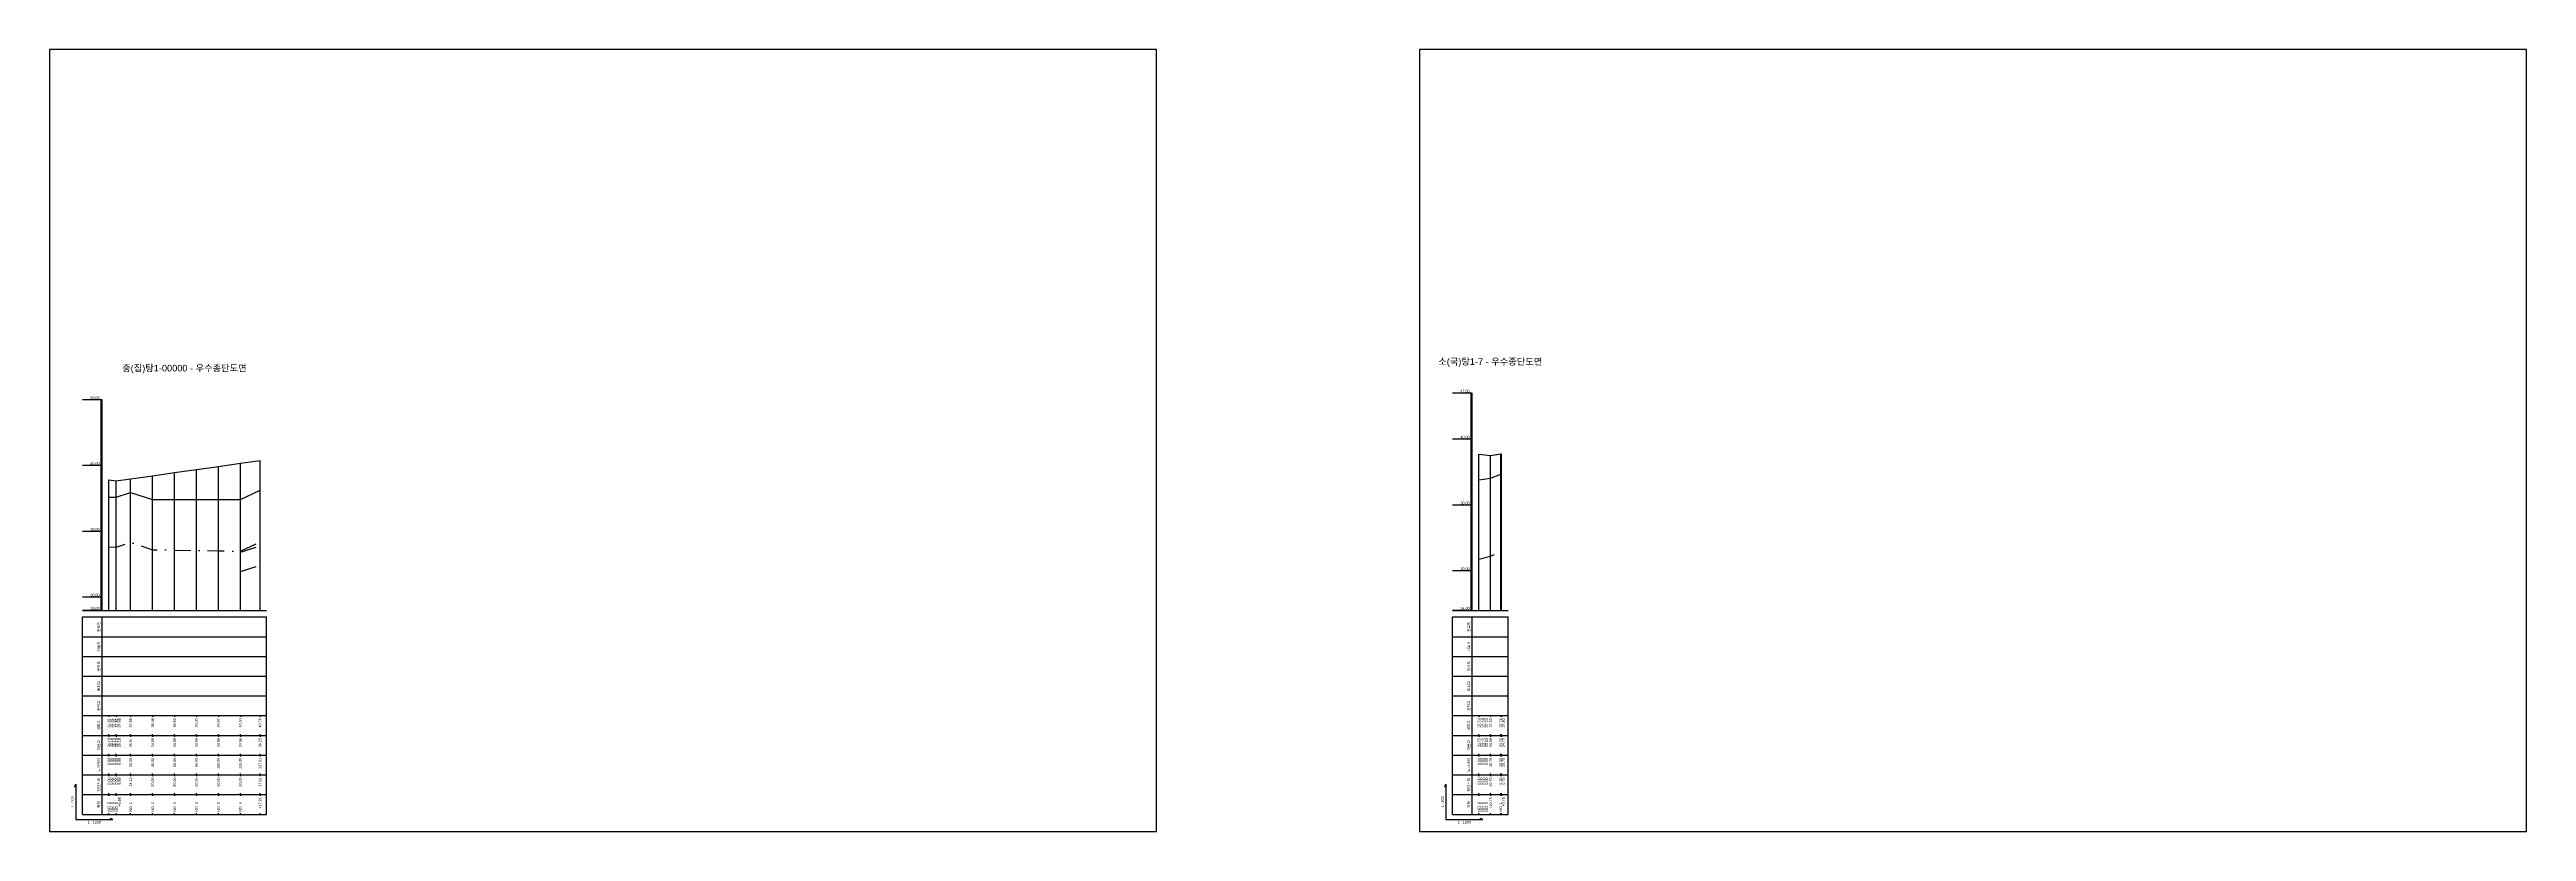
# Model space of a CAD drawing. Header units: millimetres. Extents: x -7351 to 135086, y 1419 to 5643.
# Drawn here: x 88641 to 90523, y 1419 to 2013 of the extents above; entities that cross this region are included whole.
import ezdxf
from ezdxf.enums import TextEntityAlignment as Align

# ---------------------------------------------------------------- set-up
doc = ezdxf.new("R2010")
doc.units = ezdxf.units.MM
for name, pattern in [('BORDER', [44.45, 12.7, -6.35, 12.7, -6.35, 0, -6.35]), ('DASHDOT', [25.4, 12.7, -6.35, 0, -6.35]), ('DIVIDE', [31.75, 12.7, -6.35, 0, -6.35, 0, -6.35])]:
    doc.linetypes.add(name, pattern=pattern)
for name, color, linetype in [('KZ_종단_계획선', 1, 'Continuous'), ('KZ_종단_노선명', 7, 'Continuous'), ('KZ_종단_도각', 7, 'Continuous'), ('KZ_종단_수직선', 7, 'Continuous'), ('KZ_종단_암선1', 56, 'DASHDOT'), ('KZ_종단_암선2', 4, 'DIVIDE'), ('KZ_종단_암선3', 6, 'BORDER'), ('KZ_종단_지반선', 3, 'Continuous'), ('KZ_종단_테이블문자', 7, 'Continuous'), ('KZ_종단_테이블선', 7, 'Continuous'), ('KZ_종단_폴대', 7, 'Continuous')]:
    doc.layers.add(name, color=color, linetype=linetype)
doc.styles.get("Standard").update_dxf_attribs({"font": 'arial.ttf'})

msp = doc.modelspace()

# ---------------------------------------------------------------- linework, layer by layer
at = {"layer": 'KZ_종단_계획선'}
for points in [[(88686.4, 1686.1), (88686.4, 1686.1), (88686.4, 1686.1), (88686.4, 1686.1), (88692.1, 1685.4), (88703, 1687), (88719.7, 1689.3), (88736.4, 1691.7), (88753, 1694), (88769.7, 1696.4), (88786.4, 1698.7), (88801.3, 1700.8)], [(89727.4, 1705.7), (89727.4, 1705.7), (89727.4, 1705.7), (89727.4, 1705.7), (89736.3, 1704.7), (89744, 1705.9), (89744.7, 1706)]]:
    msp.add_lwpolyline(points, dxfattribs=at)
at = {"layer": 'KZ_종단_도각'}
for points in [[(88641.4, 1419), (89482.4, 1419), (89482.4, 2013), (88641.4, 2013)], [(89682.4, 1419), (90523.4, 1419), (90523.4, 2013), (89682.4, 2013)]]:
    msp.add_lwpolyline(points, close=True, dxfattribs=at)
at = {"layer": 'KZ_종단_수직선'}
for p, q in [((88753, 1587), (88753, 1694)), ((88769.7, 1587), (88769.7, 1696.4)), ((88786.4, 1587), (88786.4, 1698.7)), ((88801.3, 1587), (88801.3, 1700.8)), ((89727.4, 1587), (89727.4, 1705.7)), ((89727.4, 1587), (89727.4, 1705.7)), ((89727.4, 1587), (89727.4, 1705.7)), ((89727.4, 1587), (89727.4, 1705.7)), ((89727.4, 1587), (89727.4, 1705.7)), ((89727.4, 1587), (89727.4, 1705.7)), ((89727.4, 1587), (89727.4, 1705.7)), ((89736.3, 1587), (89736.3, 1704.7)), ((89744, 1587), (89744, 1705.9)), ((89744.7, 1587), (89744.7, 1706)), ((88686.4, 1587), (88686.4, 1686.1)), ((88686.4, 1587), (88686.4, 1686.1)), ((88686.4, 1587), (88686.4, 1686.1)), ((88686.4, 1587), (88686.4, 1686.1)), ((88686.4, 1587), (88686.4, 1686.1)), ((88686.4, 1587), (88686.4, 1686.1)), ((88686.4, 1587), (88686.4, 1686.1)), ((88692.1, 1587), (88692.1, 1685.4)), ((88703, 1587), (88703, 1687)), ((88719.7, 1587), (88719.7, 1689.3)), ((88736.4, 1587), (88736.4, 1691.7))]:
    msp.add_line(p, q, dxfattribs=at)
at = {"layer": 'KZ_종단_암선1', "flags": 128}
for points in [[(88686.4, 1635.2), (88686.4, 1635.2), (88686.4, 1635.2), (88686.4, 1635.2), (88692.1, 1635.1), (88703, 1638.6), (88719.7, 1633.1), (88736.4, 1632.8), (88753, 1632.5), (88769.7, 1632.2), (88786.4, 1632), (88801.3, 1638.8)], [(89727.4, 1625.5), (89727.4, 1625.5), (89727.4, 1625.5), (89727.4, 1625.9), (89736.3, 1628.1), (89744, 1631.4), (89744.7, 1631.8)]]:
    msp.add_lwpolyline(points, dxfattribs=at)
at = {"layer": 'KZ_종단_암선2', "flags": 128}
for points in [[(88786.4, 1631.1), (88801.3, 1636)], [(89727.4, 1625.5), (89727.4, 1625.5), (89727.4, 1625.5), (89727.4, 1625.9)]]:
    msp.add_lwpolyline(points, dxfattribs=at)
at = {"layer": 'KZ_종단_암선3', "flags": 128}
for points in [[(88786.4, 1616.4), (88801.3, 1621.4)], [(89727.4, 1614.3), (89727.4, 1614.3), (89727.4, 1614.3), (89727.4, 1614.6)]]:
    msp.add_lwpolyline(points, dxfattribs=at)
at = {"layer": 'KZ_종단_지반선', "flags": 128}
for points in [[(88686.4, 1672.9), (88686.4, 1672.9), (88686.4, 1672.9), (88686.4, 1672.9), (88692.1, 1672.9), (88703, 1676.6), (88719.7, 1671.3), (88736.4, 1671.3), (88753, 1671.3), (88769.7, 1671.3), (88786.4, 1671.3), (88801.3, 1678.3)], [(89727.4, 1685.8), (89727.4, 1685.8), (89727.4, 1685.8), (89727.4, 1686.2), (89736.3, 1687.5), (89744, 1690.5), (89744.7, 1691)]]:
    msp.add_lwpolyline(points, dxfattribs=at)
at = {"layer": 'KZ_종단_테이블선'}
for p, q in [((88666.4, 1587), (88806.3, 1587)), ((88666.4, 1567), (88666.4, 1582)), ((88666.4, 1582), (88806.3, 1582)), ((88681.4, 1567), (88681.4, 1582)), ((88806.3, 1567), (88806.3, 1582)), ((89707.4, 1587), (89749.7, 1587)), ((89707.4, 1567), (89707.4, 1582)), ((89707.4, 1582), (89749.7, 1582)), ((89722.4, 1567), (89722.4, 1582)), ((89749.7, 1567), (89749.7, 1582)), ((88666.4, 1552), (88666.4, 1567)), ((88666.4, 1567), (88806.3, 1567)), ((88681.4, 1552), (88681.4, 1567)), ((88806.3, 1552), (88806.3, 1567)), ((89707.4, 1552), (89707.4, 1567)), ((89707.4, 1567), (89749.7, 1567)), ((89722.4, 1552), (89722.4, 1567)), ((89749.7, 1552), (89749.7, 1567)), ((88666.4, 1537), (88666.4, 1552)), ((88666.4, 1552), (88806.3, 1552)), ((88681.4, 1537), (88681.4, 1552)), ((88806.3, 1537), (88806.3, 1552)), ((89707.4, 1537), (89707.4, 1552)), ((89707.4, 1552), (89749.7, 1552)), ((89722.4, 1537), (89722.4, 1552)), ((89749.7, 1537), (89749.7, 1552)), ((88666.4, 1522), (88666.4, 1537)), ((88666.4, 1537), (88806.3, 1537)), ((88681.4, 1522), (88681.4, 1537)), ((88806.3, 1522), (88806.3, 1537)), ((89707.4, 1522), (89707.4, 1537)), ((89707.4, 1537), (89749.7, 1537)), ((89722.4, 1522), (89722.4, 1537)), ((89749.7, 1522), (89749.7, 1537)), ((88666.4, 1507), (88666.4, 1522)), ((88666.4, 1522), (88806.3, 1522)), ((88666.4, 1492), (88666.4, 1507)), ((88666.4, 1507), (88806.3, 1507)), ((88681.4, 1507), (88681.4, 1522)), ((88681.4, 1492), (88681.4, 1507)), ((88686.4, 1507), (88686.4, 1506)), ((88686.4, 1507), (88686.4, 1506)), ((88686.4, 1507), (88686.4, 1506)), ((88686.4, 1507), (88686.4, 1506)), ((88692.1, 1507), (88692.1, 1506)), ((88703, 1507), (88703, 1506)), ((88719.7, 1507), (88719.7, 1506)), ((88736.4, 1507), (88736.4, 1506)), ((88753, 1507), (88753, 1506)), ((88769.7, 1507), (88769.7, 1506)), ((88786.4, 1507), (88786.4, 1506)), ((88801.3, 1507), (88801.3, 1506)), ((88806.3, 1507), (88806.3, 1522)), ((88806.3, 1492), (88806.3, 1507)), ((89707.4, 1507), (89707.4, 1522)), ((89707.4, 1522), (89749.7, 1522)), ((89707.4, 1492), (89707.4, 1507)), ((89707.4, 1507), (89749.7, 1507)), ((89722.4, 1507), (89722.4, 1522)), ((89722.4, 1492), (89722.4, 1507)), ((89727.4, 1507), (89727.4, 1506)), ((89727.4, 1507), (89727.4, 1506)), ((89727.4, 1507), (89727.4, 1506)), ((89727.4, 1507), (89727.4, 1506)), ((89736.3, 1507), (89736.3, 1506)), ((89744, 1507), (89744, 1506)), ((89744.7, 1507), (89744.7, 1506)), ((89749.7, 1507), (89749.7, 1522)), ((89749.7, 1492), (89749.7, 1507)), ((88666.4, 1477), (88666.4, 1492)), ((88666.4, 1492), (88806.3, 1492)), ((88681.4, 1477), (88681.4, 1492)), ((88686.4, 1492), (88686.4, 1493)), ((88686.4, 1492), (88686.4, 1493)), ((88686.4, 1492), (88686.4, 1493)), ((88686.4, 1492), (88686.4, 1493)), ((88686.4, 1492), (88686.4, 1491)), ((88686.4, 1492), (88686.4, 1491)), ((88686.4, 1492), (88686.4, 1491)), ((88686.4, 1492), (88686.4, 1491)), ((88692.1, 1492), (88692.1, 1493)), ((88692.1, 1492), (88692.1, 1491)), ((88703, 1492), (88703, 1493)), ((88703, 1492), (88703, 1491)), ((88719.7, 1492), (88719.7, 1493)), ((88719.7, 1492), (88719.7, 1491)), ((88736.4, 1492), (88736.4, 1493)), ((88736.4, 1492), (88736.4, 1491)), ((88753, 1492), (88753, 1493)), ((88753, 1492), (88753, 1491)), ((88769.7, 1492), (88769.7, 1493)), ((88769.7, 1492), (88769.7, 1491)), ((88786.4, 1492), (88786.4, 1493)), ((88786.4, 1492), (88786.4, 1491)), ((88801.3, 1492), (88801.3, 1493)), ((88801.3, 1492), (88801.3, 1491)), ((88806.3, 1477), (88806.3, 1492)), ((89707.4, 1477), (89707.4, 1492)), ((89707.4, 1492), (89749.7, 1492)), ((89722.4, 1477), (89722.4, 1492)), ((89727.4, 1492), (89727.4, 1493)), ((89727.4, 1492), (89727.4, 1493)), ((89727.4, 1492), (89727.4, 1493)), ((89727.4, 1492), (89727.4, 1493)), ((89727.4, 1492), (89727.4, 1491)), ((89727.4, 1492), (89727.4, 1491)), ((89727.4, 1492), (89727.4, 1491)), ((89727.4, 1492), (89727.4, 1491)), ((89736.3, 1492), (89736.3, 1493)), ((89736.3, 1492), (89736.3, 1491)), ((89744, 1492), (89744, 1493)), ((89744, 1492), (89744, 1491)), ((89744.7, 1492), (89744.7, 1493)), ((89744.7, 1492), (89744.7, 1491)), ((89749.7, 1477), (89749.7, 1492)), ((88666.4, 1462), (88666.4, 1477)), ((88666.4, 1477), (88806.3, 1477)), ((88681.4, 1462), (88681.4, 1477)), ((88686.4, 1477), (88686.4, 1478)), ((88686.4, 1477), (88686.4, 1478)), ((88686.4, 1477), (88686.4, 1478)), ((88686.4, 1477), (88686.4, 1478)), ((88686.4, 1477), (88686.4, 1476)), ((88686.4, 1477), (88686.4, 1476)), ((88686.4, 1477), (88686.4, 1476)), ((88686.4, 1477), (88686.4, 1476)), ((88692.1, 1477), (88692.1, 1478)), ((88692.1, 1477), (88692.1, 1476)), ((88703, 1477), (88703, 1478)), ((88703, 1477), (88703, 1476)), ((88719.7, 1477), (88719.7, 1478)), ((88719.7, 1477), (88719.7, 1476)), ((88736.4, 1477), (88736.4, 1478)), ((88736.4, 1477), (88736.4, 1476)), ((88753, 1477), (88753, 1478)), ((88753, 1477), (88753, 1476)), ((88769.7, 1477), (88769.7, 1478)), ((88769.7, 1477), (88769.7, 1476)), ((88786.4, 1477), (88786.4, 1478)), ((88786.4, 1477), (88786.4, 1476)), ((88801.3, 1477), (88801.3, 1478)), ((88801.3, 1477), (88801.3, 1476)), ((88806.3, 1462), (88806.3, 1477)), ((89707.4, 1462), (89707.4, 1477)), ((89707.4, 1477), (89749.7, 1477)), ((89722.4, 1462), (89722.4, 1477)), ((89727.4, 1477), (89727.4, 1478)), ((89727.4, 1477), (89727.4, 1478)), ((89727.4, 1477), (89727.4, 1478)), ((89727.4, 1477), (89727.4, 1478)), ((89727.4, 1477), (89727.4, 1476)), ((89727.4, 1477), (89727.4, 1476)), ((89727.4, 1477), (89727.4, 1476)), ((89727.4, 1477), (89727.4, 1476)), ((89736.3, 1477), (89736.3, 1478)), ((89736.3, 1477), (89736.3, 1476)), ((89744, 1477), (89744, 1478)), ((89744, 1477), (89744, 1476)), ((89744.7, 1477), (89744.7, 1478)), ((89744.7, 1477), (89744.7, 1476)), ((89749.7, 1462), (89749.7, 1477)), ((88666.4, 1447), (88666.4, 1462)), ((88666.4, 1462), (88806.3, 1462)), ((88681.4, 1447), (88681.4, 1462)), ((88686.4, 1462), (88686.4, 1463)), ((88686.4, 1462), (88686.4, 1463)), ((88686.4, 1462), (88686.4, 1463)), ((88686.4, 1462), (88686.4, 1463)), ((88686.4, 1462), (88686.4, 1461)), ((88686.4, 1462), (88686.4, 1461)), ((88686.4, 1462), (88686.4, 1461)), ((88686.4, 1462), (88686.4, 1461)), ((88692.1, 1462), (88692.1, 1463)), ((88692.1, 1462), (88692.1, 1461)), ((88703, 1462), (88703, 1463)), ((88703, 1462), (88703, 1461)), ((88719.7, 1462), (88719.7, 1463)), ((88719.7, 1462), (88719.7, 1461)), ((88736.4, 1462), (88736.4, 1463)), ((88736.4, 1462), (88736.4, 1461)), ((88753, 1462), (88753, 1463)), ((88753, 1462), (88753, 1461)), ((88769.7, 1462), (88769.7, 1463)), ((88769.7, 1462), (88769.7, 1461)), ((88786.4, 1462), (88786.4, 1463)), ((88786.4, 1462), (88786.4, 1461)), ((88801.3, 1462), (88801.3, 1463)), ((88801.3, 1462), (88801.3, 1461)), ((88806.3, 1447), (88806.3, 1462)), ((89707.4, 1447), (89707.4, 1462)), ((89707.4, 1462), (89749.7, 1462)), ((89722.4, 1447), (89722.4, 1462)), ((89727.4, 1462), (89727.4, 1463)), ((89727.4, 1462), (89727.4, 1463)), ((89727.4, 1462), (89727.4, 1463)), ((89727.4, 1462), (89727.4, 1463)), ((89727.4, 1462), (89727.4, 1461)), ((89727.4, 1462), (89727.4, 1461)), ((89727.4, 1462), (89727.4, 1461)), ((89727.4, 1462), (89727.4, 1461)), ((89736.3, 1462), (89736.3, 1463)), ((89736.3, 1462), (89736.3, 1461)), ((89744, 1462), (89744, 1463)), ((89744, 1462), (89744, 1461)), ((89744.7, 1462), (89744.7, 1463)), ((89744.7, 1462), (89744.7, 1461)), ((89749.7, 1447), (89749.7, 1462)), ((88666.4, 1432), (88666.4, 1447)), ((88666.4, 1447), (88806.3, 1447)), ((88666.4, 1432), (88806.3, 1432)), ((88681.4, 1432), (88681.4, 1447)), ((88686.4, 1447), (88686.4, 1448)), ((88686.4, 1447), (88686.4, 1448)), ((88686.4, 1447), (88686.4, 1448)), ((88686.4, 1447), (88686.4, 1448)), ((88686.4, 1447), (88686.4, 1446)), ((88686.4, 1447), (88686.4, 1446)), ((88686.4, 1447), (88686.4, 1446)), ((88686.4, 1447), (88686.4, 1446)), ((88686.4, 1432), (88686.4, 1433)), ((88686.4, 1432), (88686.4, 1433)), ((88686.4, 1432), (88686.4, 1433)), ((88686.4, 1432), (88686.4, 1433)), ((88692.1, 1447), (88692.1, 1448)), ((88692.1, 1447), (88692.1, 1446)), ((88692.1, 1432), (88692.1, 1433)), ((88703, 1447), (88703, 1448)), ((88703, 1447), (88703, 1446)), ((88703, 1432), (88703, 1433)), ((88719.7, 1447), (88719.7, 1448)), ((88719.7, 1447), (88719.7, 1446)), ((88719.7, 1432), (88719.7, 1433)), ((88736.4, 1447), (88736.4, 1448)), ((88736.4, 1447), (88736.4, 1446)), ((88736.4, 1432), (88736.4, 1433)), ((88753, 1447), (88753, 1448)), ((88753, 1447), (88753, 1446)), ((88753, 1432), (88753, 1433)), ((88769.7, 1447), (88769.7, 1448)), ((88769.7, 1447), (88769.7, 1446)), ((88769.7, 1432), (88769.7, 1433)), ((88786.4, 1447), (88786.4, 1448)), ((88786.4, 1447), (88786.4, 1446)), ((88786.4, 1432), (88786.4, 1433)), ((88801.3, 1447), (88801.3, 1448)), ((88801.3, 1447), (88801.3, 1446)), ((88801.3, 1432), (88801.3, 1433)), ((88806.3, 1432), (88806.3, 1447)), ((89707.4, 1432), (89707.4, 1447)), ((89707.4, 1447), (89749.7, 1447)), ((89707.4, 1432), (89749.7, 1432)), ((89722.4, 1432), (89722.4, 1447)), ((89727.4, 1447), (89727.4, 1448)), ((89727.4, 1447), (89727.4, 1448)), ((89727.4, 1447), (89727.4, 1448)), ((89727.4, 1447), (89727.4, 1448)), ((89727.4, 1447), (89727.4, 1446)), ((89727.4, 1447), (89727.4, 1446)), ((89727.4, 1447), (89727.4, 1446)), ((89727.4, 1447), (89727.4, 1446)), ((89727.4, 1432), (89727.4, 1433)), ((89727.4, 1432), (89727.4, 1433)), ((89727.4, 1432), (89727.4, 1433)), ((89727.4, 1432), (89727.4, 1433)), ((89736.3, 1447), (89736.3, 1448)), ((89736.3, 1447), (89736.3, 1446)), ((89736.3, 1432), (89736.3, 1433)), ((89744, 1447), (89744, 1448)), ((89744, 1447), (89744, 1446)), ((89744, 1432), (89744, 1433)), ((89744.7, 1447), (89744.7, 1448)), ((89744.7, 1447), (89744.7, 1446)), ((89744.7, 1432), (89744.7, 1433)), ((89749.7, 1432), (89749.7, 1447))]:
    msp.add_line(p, q, dxfattribs=at)
for points in [[(88661.4, 1453), (88660.4, 1453), (88661.4, 1455), (88661.4, 1428), (88689.4, 1428), (88687.4, 1429), (88687.4, 1428)], [(89702.4, 1453), (89701.4, 1453), (89702.4, 1455), (89702.4, 1428), (89730.4, 1428), (89728.4, 1429), (89728.4, 1428)]]:
    msp.add_lwpolyline(points, dxfattribs=at)
at = {"layer": 'KZ_종단_폴대'}
for p, q in [((89722.4, 1752), (89707.4, 1752)), ((88681.4, 1747), (88666.4, 1747)), ((89722.4, 1717), (89707.4, 1717)), ((88681.4, 1697), (88666.4, 1697)), ((89722.4, 1667), (89707.4, 1667)), ((88681.4, 1647), (88666.4, 1647)), ((89722.4, 1617), (89707.4, 1617)), ((88681.4, 1597), (88666.4, 1597)), ((88681.4, 1587), (88666.4, 1587)), ((89722.4, 1587), (89707.4, 1587))]:
    msp.add_line(p, q, dxfattribs=at)
for points in [[(89721.9, 1747, 1, 1, 0), (89721.9, 1752, 1, 1, 0)], [(88680.9, 1727, 1, 1, 0), (88680.9, 1737, 1, 1, 0)], [(89721.9, 1727, 1, 1, 0), (89721.9, 1737, 1, 1, 0)], [(88680.9, 1707, 1, 1, 0), (88680.9, 1717, 1, 1, 0)], [(89721.9, 1707, 1, 1, 0), (89721.9, 1717, 1, 1, 0)], [(88680.9, 1687, 1, 1, 0), (88680.9, 1697, 1, 1, 0)], [(89721.9, 1687, 1, 1, 0), (89721.9, 1697, 1, 1, 0)], [(88680.9, 1667, 1, 1, 0), (88680.9, 1677, 1, 1, 0)], [(89721.9, 1667, 1, 1, 0), (89721.9, 1677, 1, 1, 0)], [(88680.9, 1647, 1, 1, 0), (88680.9, 1657, 1, 1, 0)], [(89721.9, 1647, 1, 1, 0), (89721.9, 1657, 1, 1, 0)], [(88680.9, 1627, 1, 1, 0), (88680.9, 1637, 1, 1, 0)], [(89721.9, 1627, 1, 1, 0), (89721.9, 1637, 1, 1, 0)], [(88680.9, 1607, 1, 1, 0), (88680.9, 1617, 1, 1, 0)], [(89721.9, 1607, 1, 1, 0), (89721.9, 1617, 1, 1, 0)], [(88680.9, 1587, 1, 1, 0), (88680.9, 1597, 1, 1, 0)], [(89721.9, 1587, 1, 1, 0), (89721.9, 1597, 1, 1, 0)]]:
    msp.add_lwpolyline(points, format="xyseb", dxfattribs=at)
for points in [[(89722.4, 1587), (89722.4, 1752), (89721.4, 1752), (89721.4, 1587), (89722.4, 1587)], [(88681.4, 1587), (88681.4, 1747), (88680.4, 1747), (88680.4, 1587), (88681.4, 1587)]]:
    msp.add_lwpolyline(points, dxfattribs=at)

# ---------------------------------------------------------------- texts
at = {"layer": 'KZ_종단_노선명'}
for s, p in [('중(집)탕1-00000 - 우수종단도면', (88743.8, 1767)), ('소(국)탕1-7 - 우수종단도면', (89736, 1772))]:
    msp.add_text(s, height=5, dxfattribs=at).set_placement(p, align=Align.BOTTOM_CENTER)
at = {"layer": 'KZ_종단_테이블문자'}
for s, p in [('37.81', (88686.4, 1505)), ('35.18', (88686.4, 1490)), ('37.81', (88688.4, 1505)), ('35.18', (88688.4, 1490)), ('37.81', (88690.4, 1505)), ('35.18', (88690.4, 1490)), ('37.81', (88692.4, 1505)), ('35.18', (88692.4, 1490)), ('37.68', (88694.4, 1505)), ('35.18', (88694.4, 1490)), ('37.99', (88703, 1505)), ('35.91', (88703, 1490)), ('38.46', (88719.7, 1505)), ('34.86', (88719.7, 1490)), ('38.93', (88736.4, 1505)), ('34.86', (88736.4, 1490)), ('39.40', (88753, 1505)), ('34.86', (88753, 1490)), ('39.87', (88769.7, 1505)), ('34.86', (88769.7, 1490)), ('40.34', (88786.4, 1505)), ('34.86', (88786.4, 1490)), ('40.76', (88801.3, 1505)), ('36.25', (88801.3, 1490)), ('37.74', (89727.4, 1505)), ('33.75', (89727.4, 1490)), ('37.74', (89729.4, 1505)), ('33.75', (89729.4, 1490)), ('37.74', (89731.4, 1505)), ('33.75', (89731.4, 1490)), ('37.74', (89733.4, 1505)), ('33.83', (89733.4, 1490)), ('37.53', (89736.3, 1505)), ('34.09', (89736.3, 1490)), ('37.78', (89744, 1505)), ('34.70', (89744, 1490)), ('37.80', (89746, 1505)), ('34.79', (89746, 1490)), ('0.00', (88686.4, 1475)), ('0.00', (88688.4, 1475)), ('0.00', (88690.4, 1475)), ('0.00', (88692.4, 1475)), ('6.88', (88694.4, 1475)), ('20.00', (88703, 1475)), ('40.00', (88719.7, 1475)), ('60.00', (88736.4, 1475)), ('80.00', (88753, 1475)), ('100.00', (88769.7, 1475)), ('120.00', (88786.4, 1475)), ('137.91', (88801.3, 1475)), ('0.00', (89727.4, 1475)), ('0.00', (89729.4, 1475)), ('0.00', (89731.4, 1475)), ('0.00', (89733.4, 1475)), ('10.75', (89736.3, 1475)), ('20.00', (89744, 1475)), ('20.75', (89746, 1475)), ('0.00', (88686.4, 1460)), ('0.00', (88688.4, 1460)), ('0.00', (88690.4, 1460)), ('0.00', (88692.4, 1460)), ('6.88', (88694.4, 1460)), ('13.12', (88703, 1460)), ('20.00', (88719.7, 1460)), ('20.00', (88736.4, 1460)), ('20.00', (88753, 1460)), ('20.00', (88769.7, 1460)), ('20.00', (88786.4, 1460)), ('17.91', (88801.3, 1460)), ('0.00', (89727.4, 1460)), ('0.00', (89729.4, 1460)), ('0.00', (89731.4, 1460)), ('0.00', (89733.4, 1460)), ('10.75', (89736.3, 1460)), ('9.25', (89744, 1460)), ('0.75', (89746, 1460)), ('+6.88', (88694.4, 1445)), ('+17.91', (88801.3, 1445)), ('+10.75', (89736.3, 1445)), ('+0.75', (89746, 1445))]:
    msp.add_text(s, height=2, rotation=90, dxfattribs=at).set_placement(p, align=Align.MIDDLE_RIGHT)
for s, p in [('NO. 0', (88686.4, 1434)), ('NO. 0', (88688.4, 1434)), ('NO. 0', (88690.4, 1434)), ('NO. 0', (88692.4, 1434)), ('NO. 1', (88703, 1434)), ('NO. 2', (88719.7, 1434)), ('NO. 3', (88736.4, 1434)), ('NO. 4', (88753, 1434)), ('NO. 5', (88769.7, 1434)), ('NO. 6', (88786.4, 1434)), ('NO. 0', (89727.4, 1434)), ('NO. 0', (89729.4, 1434)), ('NO. 0', (89731.4, 1434)), ('NO. 0', (89733.4, 1434)), ('NO. 1', (89744, 1434))]:
    msp.add_text(s, height=2, rotation=90, dxfattribs=at).set_placement(p, align=Align.MIDDLE_LEFT)
at = {"layer": 'KZ_종단_테이블선'}
for s, p in [('관로명', (88680.4, 1574.5)), ('기울기', (88680.4, 1559.5)), ('관로명', (89721.4, 1574.5)), ('기울기', (89721.4, 1559.5)), ('관기초', (88680.4, 1544.5)), ('관기초', (89721.4, 1544.5)), ('토피고', (88680.4, 1529.5)), ('토피고', (89721.4, 1529.5)), ('관저고', (88680.4, 1514.5)), ('관저고', (89721.4, 1514.5)), ('계획고', (88680.4, 1499.5)), ('지반고', (88680.4, 1484.5)), ('계획고', (89721.4, 1499.5)), ('지반고', (89721.4, 1484.5)), ('누가거리', (88680.4, 1469.5)), ('누가거리', (89721.4, 1469.5)), ('점간거리', (88680.4, 1454.5)), ('점간거리', (89721.4, 1454.5)), ('1 : 200', (88660.4, 1441.5)), ('측점', (88680.4, 1439.5)), ('1 : 200', (89701.4, 1441.5)), ('측점', (89721.4, 1439.5))]:
    msp.add_text(s, height=2, rotation=90, dxfattribs=at).set_placement(p, align=Align.BOTTOM_CENTER)
for p in [(88675.4, 1427), (89716.4, 1427)]:
    msp.add_text('1 : 1200', height=2, dxfattribs=at).set_placement(p, align=Align.TOP_CENTER)
at = {"layer": 'KZ_종단_폴대'}
for s, p in [('47.00', (89720.4, 1752)), ('50.00', (88679.4, 1747)), ('40.00', (89720.4, 1717)), ('40.00', (88679.4, 1697)), ('30.00', (89720.4, 1667)), ('30.00', (88679.4, 1647)), ('20.00', (89720.4, 1617)), ('20.00', (88679.4, 1597)), ('18.00', (88679.4, 1587)), ('14.00', (89720.4, 1587))]:
    msp.add_text(s, height=2, dxfattribs=at).set_placement(p, align=Align.BOTTOM_RIGHT)

doc.saveas('drawing.dxf')
